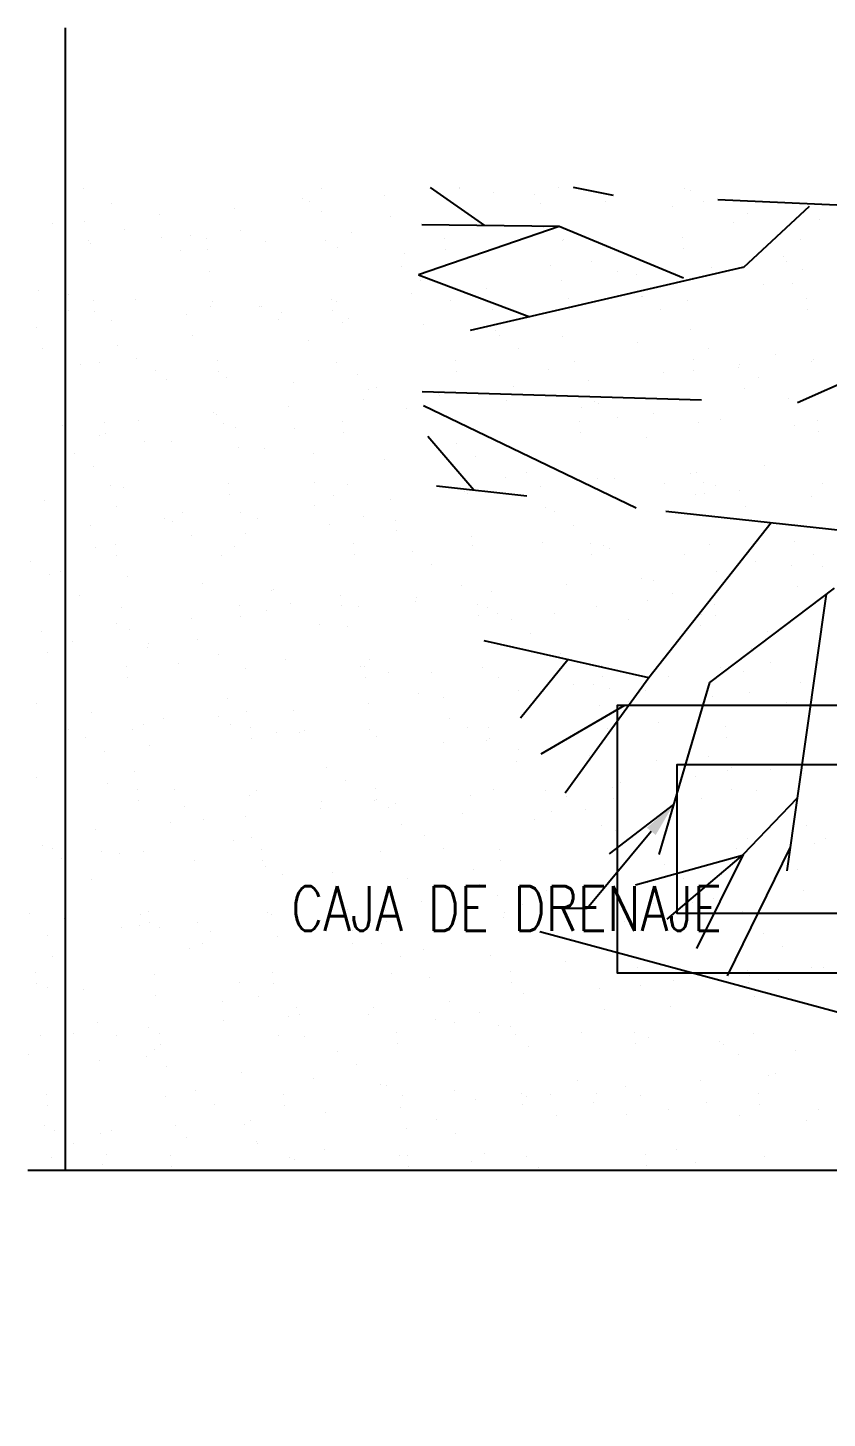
# Model space of a CAD drawing. Header units: millimetres. Extents: x 98 to 155, y -181 to 127.
# Drawn here: x 145.693 to 147.302, y 123.112 to 125.912 of the extents above; entities that cross this region are included whole.
import ezdxf
from ezdxf import colors
from ezdxf.entities.mleader import LeaderData, LeaderLine
from ezdxf.enums import TextEntityAlignment as Align
from ezdxf.math import Vec2, Vec3
from ezdxf.xclip import XClip

# ---------------------------------------------------------------- set-up
doc = ezdxf.new("R2010")
doc.units = ezdxf.units.MM
doc.header["$LTSCALE"] = 15
doc.header["$XCLIPFRAME"] = 2
for name, pattern in [('ACAD_ISO07W100', [3, 0, -3]), ('HIDDEN', [0.375, 0.25, -0.125]), ('HIDDEN2', [0.1875, 0.125, -0.0625]), ('PHANTOM', [63.5, 31.75, -6.35, 6.35, -6.35, 6.35, -6.35]), ('PHANTOM2', [1.25, 0.625, -0.125, 0.125, -0.125, 0.125, -0.125])]:
    doc.linetypes.add(name, pattern=pattern)
doc.layers.get('0').update_dxf_attribs({"color": 250})
for name, color, linetype in [('A-EJES', 250, 'PHANTOM'), ('A-MURO BAJO', 250, 'Continuous'), ('A-PROYECCIONES', 250, 'HIDDEN'), ('A_30_DispositivosSanit', 250, 'Continuous'), ('A_50_TextoIndicaciones', 250, 'Continuous'), ('DLP_VERDE', 250, 'Continuous')]:
    doc.layers.add(name, color=color, linetype=linetype)
doc.layers.add('A-MUROS', color=252, linetype='Continuous', lineweight=30)
doc.styles.add('R80', font='ARIALN.TTF', dxfattribs={"height": 2.03})
doc.styles.add('TXT_COTAS', font='romans.shx', dxfattribs={"width": 0.8})

# ---------------------------------------------------------------- blocks, each defined once
blk = doc.blocks.new('A$C9f73720c')
at = {"layer": 'A-MURO BAJO'}
blk.add_line((29.4557, 91.5353, 0), (28.2545, 86.1679, 0), dxfattribs=at)
at = {"layer": 'A-PROYECCIONES'}
blk.add_line((27.9525, 87.1063, 0), (53.4443, 135.5564, 0), dxfattribs=at)
at = {"layer": 'A-PROYECCIONES', "linetype": 'HIDDEN2', "ltscale": 0.3}
for p, q in [((30.2875, 89.4606, 0), (30.62, 90.4319, 0)), ((30.1499, 90.0992, 0), (30.2948, 90.4065, 0)), ((30.4892, 90.0499, 0), (30.7832, 90.4221, 0)), ((30.5956, 90.3607, 0), (30.7212, 90.4276, 0)), ((30.812, 90.4188, 0), (30.6256, 89.6865, 0)), ((30.9153, 89.735, 0), (30.9103, 90.4038, 0)), ((31.0433, 90.3742, 0), (30.912, 90.1744, 0)), ((31.0766, 90.077, 0), (31.0432, 90.3745, 0)), ((30.2211, 90.2503, 0), (30.1272, 90.3693, 0)), ((31.0766, 90.077, 0), (31.1403, 90.3461, 0)), ((30.1065, 90.1592, 0), (30.0473, 90.3454, 0)), ((31.1111, 90.2227, 0), (31.2169, 90.3194, 0)), ((30.1499, 90.0992, 0), (29.9603, 90.3147, 0)), ((31.1136, 89.9564, 0), (31.2638, 90.301, 0)), ((29.89, 90.1067, 0), (29.8213, 90.2545, 0)), ((29.76, 89.9935, 0), (29.7483, 90.2169, 0)), ((29.7618, 89.9921, 0), (29.6676, 90.1703, 0)), ((30.114, 89.9824, 0), (29.7984, 90.1576, 0)), ((29.7618, 89.9921, 0), (29.597, 90.1246, 0)), ((30.4006, 89.791, 0), (30.1499, 90.0992, 0)), ((29.7552, 89.8966, 0), (29.5298, 90.0765, 0)), ((30.9198, 89.8555, 0), (31.0766, 90.077, 0)), ((30.2363, 89.7144, 0), (29.4494, 90.0124, 0)), ((29.8476, 89.8616, 0), (29.7618, 89.9921, 0)), ((30.2447, 89.6959, 0), (30.114, 89.9824, 0)), ((30.9115, 89.2106, 0), (31.1136, 89.9564, 0)), ((30.915, 89.733, 0), (30.9153, 89.735, 0)), ((31.0059, 89.5771, 0), (30.915, 89.733, 0)), ((30.6256, 89.6865, 0), (30.7141, 89.2519, 0))]:
    blk.add_line(p, q, dxfattribs=at)
at = {"layer": 'DLP_VERDE', "linetype": 'Continuous'}
for p, q in [((29.4693, 91.4829, 0), (29.4693, 91.4829, 0)), ((29.5227, 91.4662, 0), (29.5227, 91.4662, 0)), ((29.5364, 91.4827, 0), (29.5364, 91.4827, 0)), ((29.5733, 91.4692, 0), (29.5733, 91.4692, 0)), ((29.5953, 91.4663, 0), (29.5953, 91.4663, 0)), ((29.6827, 91.4834, 0), (29.6827, 91.4834, 0)), ((29.7143, 91.4507, 0), (29.7143, 91.4507, 0)), ((29.4882, 91.4347, 0), (29.4882, 91.4347, 0)), ((29.8054, 91.4158, 0), (29.8054, 91.4158, 0)), ((29.8183, 91.437, 0), (29.8183, 91.437, 0)), ((29.8403, 91.4341, 0), (29.8403, 91.4341, 0)), ((29.9593, 91.4184, 0), (29.9593, 91.4184, 0)), ((29.4345, 91.3854, 0), (29.4345, 91.3854, 0)), ((29.7039, 91.3852, 0), (29.7039, 91.3852, 0)), ((29.8638, 91.3921, 0), (29.8638, 91.3921, 0)), ((29.9082, 91.3941, 0), (29.9082, 91.3941, 0)), ((29.4508, 91.3741, 0), (29.4508, 91.3741, 0)), ((29.4952, 91.376, 0), (29.4952, 91.376, 0)), ((29.4958, 91.3538, 0), (29.4958, 91.3538, 0)), ((30.0866, 91.3639, 0), (30.0866, 91.3639, 0)), ((29.6393, 91.3456, 0), (29.6393, 91.3456, 0)), ((29.7156, 91.3335, 0), (29.7156, 91.3335, 0)), ((29.7856, 91.3463, 0), (29.7856, 91.3463, 0)), ((29.9338, 91.3533, 0), (29.9338, 91.3533, 0)), ((30.0522, 91.3324, 0), (30.0522, 91.3324, 0)), ((30.0773, 91.3451, 0), (30.0773, 91.3451, 0)), ((30.2236, 91.3457, 0), (30.2236, 91.3457, 0)), ((29.6812, 91.302, 0), (29.6812, 91.302, 0)), ((30.3693, 91.3135, 0), (30.3693, 91.3135, 0)), ((29.9984, 91.2831, 0), (29.9984, 91.2831, 0)), ((30.5077, 91.2709, 0), (30.5077, 91.2709, 0)), ((29.3991, 91.252, 0), (29.3991, 91.252, 0)), ((29.4211, 91.2491, 0), (29.4211, 91.2491, 0)), ((29.6275, 91.2527, 0), (29.6275, 91.2527, 0)), ((29.8904, 91.244, 0), (29.8904, 91.244, 0)), ((30.0503, 91.251, 0), (30.0503, 91.251, 0)), ((30.0947, 91.2529, 0), (30.0947, 91.2529, 0)), ((30.3034, 91.262, 0), (30.3034, 91.262, 0)), ((30.4633, 91.269, 0), (30.4633, 91.269, 0)), ((30.6505, 91.2616, 0), (30.6505, 91.2616, 0)), ((29.4774, 91.2259, 0), (29.4774, 91.2259, 0)), ((29.5401, 91.2335, 0), (29.5401, 91.2335, 0)), ((29.5986, 91.2167, 0), (29.5986, 91.2167, 0)), ((29.6373, 91.2329, 0), (29.6373, 91.2329, 0)), ((29.6441, 91.2198, 0), (29.6441, 91.2198, 0)), ((29.6662, 91.2169, 0), (29.6662, 91.2169, 0)), ((29.6817, 91.2349, 0), (29.6817, 91.2349, 0)), ((30.0367, 91.2162, 0), (30.0367, 91.2162, 0)), ((30.2795, 91.2312, 0), (30.2795, 91.2312, 0)), ((30.4747, 91.2157, 0), (30.4747, 91.2157, 0)), ((30.6161, 91.23, 0), (30.6161, 91.23, 0)), ((29.4504, 91.2097, 0), (29.4504, 91.2097, 0)), ((29.7421, 91.2085, 0), (29.7421, 91.2085, 0)), ((29.7852, 91.2012, 0), (29.7852, 91.2012, 0)), ((29.8884, 91.2092, 0), (29.8884, 91.2092, 0)), ((29.8892, 91.1875, 0), (29.8892, 91.1875, 0)), ((29.9086, 91.2008, 0), (29.9086, 91.2008, 0)), ((30.1801, 91.208, 0), (30.1801, 91.208, 0)), ((30.2451, 91.1997, 0), (30.2451, 91.1997, 0)), ((30.3264, 91.2086, 0), (30.3264, 91.2086, 0)), ((30.6182, 91.2074, 0), (30.6182, 91.2074, 0)), ((30.7645, 91.2081, 0), (30.7645, 91.2081, 0)), ((29.5377, 91.1705, 0), (29.5377, 91.1705, 0)), ((29.8742, 91.1693, 0), (29.8742, 91.1693, 0)), ((29.9112, 91.1846, 0), (29.9112, 91.1846, 0)), ((30.0302, 91.1689, 0), (30.0302, 91.1689, 0)), ((30.5623, 91.1808, 0), (30.5623, 91.1808, 0)), ((29.5033, 91.1389, 0), (29.5033, 91.1389, 0)), ((30.1342, 91.1553, 0), (30.1342, 91.1553, 0)), ((30.1562, 91.1524, 0), (30.1562, 91.1524, 0)), ((30.1914, 91.1504, 0), (30.1914, 91.1504, 0)), ((30.2752, 91.1367, 0), (30.2752, 91.1367, 0)), ((30.6942, 91.1298, 0), (30.6942, 91.1298, 0)), ((30.9029, 91.1389, 0), (30.9029, 91.1389, 0)), ((31.0628, 91.1459, 0), (31.0628, 91.1459, 0)), ((31.1072, 91.1478, 0), (31.1072, 91.1478, 0)), ((29.8205, 91.1201, 0), (29.8205, 91.1201, 0)), ((30.0769, 91.1028, 0), (30.0769, 91.1028, 0)), ((30.2368, 91.1098, 0), (30.2368, 91.1098, 0)), ((30.2812, 91.1117, 0), (30.2812, 91.1117, 0)), ((30.3792, 91.123, 0), (30.3792, 91.123, 0)), ((30.4013, 91.1201, 0), (30.4013, 91.1201, 0)), ((30.4899, 91.1208, 0), (30.4899, 91.1208, 0)), ((30.5202, 91.1044, 0), (30.5202, 91.1044, 0)), ((30.6498, 91.1278, 0), (30.6498, 91.1278, 0)), ((30.8434, 91.1289, 0), (30.8434, 91.1289, 0)), ((31.18, 91.1277, 0), (31.18, 91.1277, 0)), ((29.4108, 91.0737, 0), (29.4108, 91.0737, 0)), ((29.4495, 91.0897, 0), (29.4495, 91.0897, 0)), ((29.4552, 91.0757, 0), (29.4552, 91.0757, 0)), ((29.6639, 91.0848, 0), (29.6639, 91.0848, 0)), ((29.7015, 91.0796, 0), (29.7015, 91.0796, 0)), ((29.8238, 91.0918, 0), (29.8238, 91.0918, 0)), ((29.8682, 91.0937, 0), (29.8682, 91.0937, 0)), ((30.1395, 91.0791, 0), (30.1395, 91.0791, 0)), ((30.4725, 91.0985, 0), (30.4725, 91.0985, 0)), ((30.5775, 91.0786, 0), (30.5775, 91.0786, 0)), ((30.6242, 91.0907, 0), (30.6242, 91.0907, 0)), ((30.6463, 91.0878, 0), (30.6463, 91.0878, 0)), ((30.809, 91.0973, 0), (30.809, 91.0973, 0)), ((31.0156, 91.078, 0), (31.0156, 91.078, 0)), ((31.1262, 91.0785, 0), (31.1262, 91.0785, 0)), ((29.4069, 91.0719, 0), (29.4069, 91.0719, 0)), ((29.5532, 91.0726, 0), (29.5532, 91.0726, 0)), ((29.845, 91.0714, 0), (29.845, 91.0714, 0)), ((29.9912, 91.0721, 0), (29.9912, 91.0721, 0)), ((30.1016, 91.0681, 0), (30.1016, 91.0681, 0)), ((30.283, 91.0709, 0), (30.283, 91.0709, 0)), ((30.4293, 91.0715, 0), (30.4293, 91.0715, 0)), ((30.4381, 91.067, 0), (30.4381, 91.067, 0)), ((30.721, 91.0703, 0), (30.721, 91.0703, 0)), ((30.7553, 91.0481, 0), (30.7553, 91.0481, 0)), ((30.7653, 91.0722, 0), (30.7653, 91.0722, 0)), ((30.8673, 91.071, 0), (30.8673, 91.071, 0)), ((30.8693, 91.0585, 0), (30.8693, 91.0585, 0)), ((30.8913, 91.0556, 0), (30.8913, 91.0556, 0)), ((31.1591, 91.0698, 0), (31.1591, 91.0698, 0)), ((31.3053, 91.0705, 0), (31.3053, 91.0705, 0)), ((29.7307, 91.0378, 0), (29.7307, 91.0378, 0)), ((30.0672, 91.0366, 0), (30.0672, 91.0366, 0)), ((30.3844, 91.0177, 0), (30.3844, 91.0177, 0)), ((31.0103, 91.0399, 0), (31.0103, 91.0399, 0)), ((31.1143, 91.0262, 0), (31.1143, 91.0262, 0)), ((31.1363, 91.0233, 0), (31.1363, 91.0233, 0)), ((29.3597, 91.0074, 0), (29.3597, 91.0074, 0)), ((29.366, 91.0163, 0), (29.366, 91.0163, 0)), ((29.47, 91.0026, 0), (29.47, 91.0026, 0)), ((29.492, 90.9997, 0), (29.492, 90.9997, 0)), ((29.6962, 91.0062, 0), (29.6962, 91.0062, 0)), ((31.0364, 90.9962, 0), (31.0364, 90.9962, 0)), ((31.0894, 90.9977, 0), (31.0894, 90.9977, 0)), ((31.2493, 91.0047, 0), (31.2493, 91.0047, 0)), ((31.2553, 91.0077, 0), (31.2553, 91.0077, 0)), ((31.2937, 91.0066, 0), (31.2937, 91.0066, 0)), ((31.3593, 90.994, 0), (31.3593, 90.994, 0)), ((29.611, 90.984, 0), (29.611, 90.984, 0)), ((29.715, 90.9703, 0), (29.715, 90.9703, 0)), ((29.737, 90.9674, 0), (29.737, 90.9674, 0)), ((30.0134, 90.9874, 0), (30.0134, 90.9874, 0)), ((30.2634, 90.9616, 0), (30.2634, 90.9616, 0)), ((30.4233, 90.9686, 0), (30.4233, 90.9686, 0)), ((30.4677, 90.9706, 0), (30.4677, 90.9706, 0)), ((30.6655, 90.9658, 0), (30.6655, 90.9658, 0)), ((30.6764, 90.9797, 0), (30.6764, 90.9797, 0)), ((30.8363, 90.9866, 0), (30.8363, 90.9866, 0)), ((30.8807, 90.9886, 0), (30.8807, 90.9886, 0)), ((31.002, 90.9646, 0), (31.002, 90.9646, 0)), ((29.3663, 90.943, 0), (29.3663, 90.943, 0)), ((29.5098, 90.9348, 0), (29.5098, 90.9348, 0)), ((29.6417, 90.9345, 0), (29.6417, 90.9345, 0)), ((29.6425, 90.957, 0), (29.6425, 90.957, 0)), ((29.656, 90.9355, 0), (29.656, 90.9355, 0)), ((29.8043, 90.9425, 0), (29.8043, 90.9425, 0)), ((29.8504, 90.9436, 0), (29.8504, 90.9436, 0)), ((29.856, 90.9517, 0), (29.856, 90.9517, 0)), ((29.9478, 90.9343, 0), (29.9478, 90.9343, 0)), ((29.96, 90.9381, 0), (29.96, 90.9381, 0)), ((29.9821, 90.9352, 0), (29.9821, 90.9352, 0)), ((30.0103, 90.9506, 0), (30.0103, 90.9506, 0)), ((30.0547, 90.9525, 0), (30.0547, 90.9525, 0)), ((30.0941, 90.935, 0), (30.0941, 90.935, 0)), ((30.2424, 90.942, 0), (30.2424, 90.942, 0)), ((30.2946, 90.9354, 0), (30.2946, 90.9354, 0)), ((30.3858, 90.9338, 0), (30.3858, 90.9338, 0)), ((30.5321, 90.9344, 0), (30.5321, 90.9344, 0)), ((30.6311, 90.9343, 0), (30.6311, 90.9343, 0)), ((30.6804, 90.9415, 0), (30.6804, 90.9415, 0)), ((30.9701, 90.9339, 0), (30.9701, 90.9339, 0)), ((31.1184, 90.9409, 0), (31.1184, 90.9409, 0)), ((31.3192, 90.9458, 0), (31.3192, 90.9458, 0)), ((29.4374, 90.9256, 0), (29.4374, 90.9256, 0)), ((29.5973, 90.9326, 0), (29.5973, 90.9326, 0)), ((30.1011, 90.9195, 0), (30.1011, 90.9195, 0)), ((30.2051, 90.9058, 0), (30.2051, 90.9058, 0)), ((30.8239, 90.9332, 0), (30.8239, 90.9332, 0)), ((30.9483, 90.9154, 0), (30.9483, 90.9154, 0)), ((31.2619, 90.9327, 0), (31.2619, 90.9327, 0)), ((29.9236, 90.9051, 0), (29.9236, 90.9051, 0)), ((30.2271, 90.9029, 0), (30.2271, 90.9029, 0)), ((30.2602, 90.9039, 0), (30.2602, 90.9039, 0)), ((30.3461, 90.8872, 0), (30.3461, 90.8872, 0)), ((30.5773, 90.885, 0), (30.5773, 90.885, 0)), ((29.5527, 90.8747, 0), (29.5527, 90.8747, 0)), ((29.8892, 90.8735, 0), (29.8892, 90.8735, 0)), ((30.2064, 90.8547, 0), (30.2064, 90.8547, 0)), ((30.4501, 90.8735, 0), (30.4501, 90.8735, 0)), ((30.4721, 90.8706, 0), (30.4721, 90.8706, 0)), ((30.5911, 90.855, 0), (30.5911, 90.855, 0)), ((31.2294, 90.8635, 0), (31.2294, 90.8635, 0)), ((31.2759, 90.8565, 0), (31.2759, 90.8565, 0)), ((29.5183, 90.8432, 0), (29.5183, 90.8432, 0)), ((29.8355, 90.8243, 0), (29.8355, 90.8243, 0)), ((30.6098, 90.8274, 0), (30.6098, 90.8274, 0)), ((30.6542, 90.8294, 0), (30.6542, 90.8294, 0)), ((30.6951, 90.8413, 0), (30.6951, 90.8413, 0)), ((30.7172, 90.8384, 0), (30.7172, 90.8384, 0)), ((30.8361, 90.8227, 0), (30.8361, 90.8227, 0)), ((30.8585, 90.8331, 0), (30.8585, 90.8331, 0)), ((30.8629, 90.8385, 0), (30.8629, 90.8385, 0)), ((31.0228, 90.8455, 0), (31.0228, 90.8455, 0)), ((31.0672, 90.8474, 0), (31.0672, 90.8474, 0)), ((31.195, 90.8319, 0), (31.195, 90.8319, 0)), ((29.3208, 90.7989, 0), (29.3208, 90.7989, 0)), ((29.4646, 90.7939, 0), (29.4646, 90.7939, 0)), ((29.4691, 90.8059, 0), (29.4691, 90.8059, 0)), ((29.6126, 90.7977, 0), (29.6126, 90.7977, 0)), ((29.7589, 90.7984, 0), (29.7589, 90.7984, 0)), ((29.9072, 90.8054, 0), (29.9072, 90.8054, 0)), ((30.0369, 90.8024, 0), (30.0369, 90.8024, 0)), ((30.0506, 90.7972, 0), (30.0506, 90.7972, 0)), ((30.1968, 90.8094, 0), (30.1968, 90.8094, 0)), ((30.1969, 90.7979, 0), (30.1969, 90.7979, 0)), ((30.2412, 90.8113, 0), (30.2412, 90.8113, 0)), ((30.3452, 90.8049, 0), (30.3452, 90.8049, 0)), ((30.4499, 90.8205, 0), (30.4499, 90.8205, 0)), ((30.4875, 90.8027, 0), (30.4875, 90.8027, 0)), ((30.4887, 90.7967, 0), (30.4887, 90.7967, 0)), ((30.6349, 90.7973, 0), (30.6349, 90.7973, 0)), ((30.7832, 90.8044, 0), (30.7832, 90.8044, 0)), ((30.8241, 90.8016, 0), (30.8241, 90.8016, 0)), ((30.9267, 90.7961, 0), (30.9267, 90.7961, 0)), ((30.9401, 90.809, 0), (30.9401, 90.809, 0)), ((30.9622, 90.8061, 0), (30.9622, 90.8061, 0)), ((31.073, 90.7968, 0), (31.073, 90.7968, 0)), ((31.2213, 90.8038, 0), (31.2213, 90.8038, 0)), ((29.2958, 90.7854, 0), (29.2958, 90.7854, 0)), ((29.3179, 90.7825, 0), (29.3179, 90.7825, 0)), ((29.3708, 90.7733, 0), (29.3708, 90.7733, 0)), ((29.4152, 90.7753, 0), (29.4152, 90.7753, 0)), ((29.4368, 90.7668, 0), (29.4368, 90.7668, 0)), ((29.6239, 90.7844, 0), (29.6239, 90.7844, 0)), ((29.7838, 90.7914, 0), (29.7838, 90.7914, 0)), ((29.8282, 90.7933, 0), (29.8282, 90.7933, 0)), ((30.1166, 90.7724, 0), (30.1166, 90.7724, 0)), ((30.4531, 90.7712, 0), (30.4531, 90.7712, 0)), ((31.0812, 90.7905, 0), (31.0812, 90.7905, 0)), ((31.1412, 90.7827, 0), (31.1412, 90.7827, 0)), ((31.1852, 90.7768, 0), (31.1852, 90.7768, 0)), ((31.2072, 90.7739, 0), (31.2072, 90.7739, 0)), ((29.5408, 90.7531, 0), (29.5408, 90.7531, 0)), ((29.5629, 90.7502, 0), (29.5629, 90.7502, 0)), ((29.7457, 90.742, 0), (29.7457, 90.742, 0)), ((30.0822, 90.7408, 0), (30.0822, 90.7408, 0)), ((30.7703, 90.7523, 0), (30.7703, 90.7523, 0)), ((29.3748, 90.7116, 0), (29.3748, 90.7116, 0)), ((29.6819, 90.7345, 0), (29.6819, 90.7345, 0)), ((29.7113, 90.7105, 0), (29.7113, 90.7105, 0)), ((29.7859, 90.7209, 0), (29.7859, 90.7209, 0)), ((29.8079, 90.718, 0), (29.8079, 90.718, 0)), ((30.3994, 90.722, 0), (30.3994, 90.722, 0)), ((29.9269, 90.7023, 0), (29.9269, 90.7023, 0)), ((30.0285, 90.6916, 0), (30.0285, 90.6916, 0)), ((30.0309, 90.6886, 0), (30.0309, 90.6886, 0)), ((30.0529, 90.6857, 0), (30.0529, 90.6857, 0)), ((30.7963, 90.6863, 0), (30.7963, 90.6863, 0)), ((30.8407, 90.6882, 0), (30.8407, 90.6882, 0)), ((31.0494, 90.6973, 0), (31.0494, 90.6973, 0)), ((31.0514, 90.7004, 0), (31.0514, 90.7004, 0)), ((31.2093, 90.7043, 0), (31.2093, 90.7043, 0)), ((31.2537, 90.7062, 0), (31.2537, 90.7062, 0)), ((29.2774, 90.6611, 0), (29.2774, 90.6611, 0)), ((29.3403, 90.6801, 0), (29.3403, 90.6801, 0)), ((29.4237, 90.6618, 0), (29.4237, 90.6618, 0)), ((29.572, 90.6688, 0), (29.572, 90.6688, 0)), ((29.6575, 90.6612, 0), (29.6575, 90.6612, 0)), ((29.7154, 90.6606, 0), (29.7154, 90.6606, 0)), ((29.8617, 90.6613, 0), (29.8617, 90.6613, 0)), ((30.01, 90.6683, 0), (30.01, 90.6683, 0)), ((30.1535, 90.6601, 0), (30.1535, 90.6601, 0)), ((30.1719, 90.67, 0), (30.1719, 90.67, 0)), ((30.2234, 90.6613, 0), (30.2234, 90.6613, 0)), ((30.2759, 90.6563, 0), (30.2759, 90.6563, 0)), ((30.2997, 90.6607, 0), (30.2997, 90.6607, 0)), ((30.3833, 90.6682, 0), (30.3833, 90.6682, 0)), ((30.4277, 90.6702, 0), (30.4277, 90.6702, 0)), ((30.448, 90.6678, 0), (30.448, 90.6678, 0)), ((30.5915, 90.6596, 0), (30.5915, 90.6596, 0)), ((30.6364, 90.6793, 0), (30.6364, 90.6793, 0)), ((30.6805, 90.67, 0), (30.6805, 90.67, 0)), ((30.7378, 90.6602, 0), (30.7378, 90.6602, 0)), ((30.8861, 90.6673, 0), (30.8861, 90.6673, 0)), ((31.017, 90.6689, 0), (31.017, 90.6689, 0)), ((31.0295, 90.659, 0), (31.0295, 90.659, 0)), ((31.1758, 90.6597, 0), (31.1758, 90.6597, 0)), ((29.2866, 90.6309, 0), (29.2866, 90.6309, 0)), ((29.5573, 90.6322, 0), (29.5573, 90.6322, 0)), ((29.6017, 90.6341, 0), (29.6017, 90.6341, 0)), ((29.8104, 90.6432, 0), (29.8104, 90.6432, 0)), ((29.9703, 90.6502, 0), (29.9703, 90.6502, 0)), ((30.0147, 90.6521, 0), (30.0147, 90.6521, 0)), ((30.298, 90.6534, 0), (30.298, 90.6534, 0)), ((30.3096, 90.6397, 0), (30.3096, 90.6397, 0)), ((30.417, 90.6378, 0), (30.417, 90.6378, 0)), ((30.6461, 90.6385, 0), (30.6461, 90.6385, 0)), ((29.3974, 90.6252, 0), (29.3974, 90.6252, 0)), ((29.9387, 90.6093, 0), (29.9387, 90.6093, 0)), ((30.2752, 90.6082, 0), (30.2752, 90.6082, 0)), ((30.521, 90.6241, 0), (30.521, 90.6241, 0)), ((30.543, 90.6212, 0), (30.543, 90.6212, 0)), ((30.662, 90.6055, 0), (30.662, 90.6055, 0)), ((30.9633, 90.6196, 0), (30.9633, 90.6196, 0)), ((29.5677, 90.5789, 0), (29.5677, 90.5789, 0)), ((29.9042, 90.5778, 0), (29.9042, 90.5778, 0)), ((30.5924, 90.5893, 0), (30.5924, 90.5893, 0)), ((30.766, 90.5918, 0), (30.766, 90.5918, 0)), ((30.788, 90.5889, 0), (30.788, 90.5889, 0)), ((30.907, 90.5733, 0), (30.907, 90.5733, 0)), ((29.2627, 90.5496, 0), (29.2627, 90.5496, 0)), ((29.5333, 90.5474, 0), (29.5333, 90.5474, 0)), ((30.2214, 90.5589, 0), (30.2214, 90.5589, 0)), ((30.9828, 90.5451, 0), (30.9828, 90.5451, 0)), ((31.011, 90.5596, 0), (31.011, 90.5596, 0)), ((31.0272, 90.547, 0), (31.0272, 90.547, 0)), ((31.033, 90.5567, 0), (31.033, 90.5567, 0)), ((31.2359, 90.5561, 0), (31.2359, 90.5561, 0)), ((31.2444, 90.5677, 0), (31.2444, 90.5677, 0)), ((29.2368, 90.5323, 0), (29.2368, 90.5323, 0)), ((29.3667, 90.5359, 0), (29.3667, 90.5359, 0)), ((29.3802, 90.524, 0), (29.3802, 90.524, 0)), ((29.3887, 90.533, 0), (29.3887, 90.533, 0)), ((29.5077, 90.5173, 0), (29.5077, 90.5173, 0)), ((29.5265, 90.5247, 0), (29.5265, 90.5247, 0)), ((29.6748, 90.5317, 0), (29.6748, 90.5317, 0)), ((29.8183, 90.5235, 0), (29.8183, 90.5235, 0)), ((29.8505, 90.5285, 0), (29.8505, 90.5285, 0)), ((29.9645, 90.5242, 0), (29.9645, 90.5242, 0)), ((30.1128, 90.5312, 0), (30.1128, 90.5312, 0)), ((30.2563, 90.523, 0), (30.2563, 90.523, 0)), ((30.4026, 90.5236, 0), (30.4026, 90.5236, 0)), ((30.4099, 90.5201, 0), (30.4099, 90.5201, 0)), ((30.5509, 90.5307, 0), (30.5509, 90.5307, 0)), ((30.5698, 90.5271, 0), (30.5698, 90.5271, 0)), ((30.6142, 90.529, 0), (30.6142, 90.529, 0)), ((30.6943, 90.5224, 0), (30.6943, 90.5224, 0)), ((30.8229, 90.5381, 0), (30.8229, 90.5381, 0)), ((30.8406, 90.5231, 0), (30.8406, 90.5231, 0)), ((30.8735, 90.5374, 0), (30.8735, 90.5374, 0)), ((30.9889, 90.5301, 0), (30.9889, 90.5301, 0)), ((31.1324, 90.5219, 0), (31.1324, 90.5219, 0)), ((31.152, 90.541, 0), (31.152, 90.541, 0)), ((31.21, 90.5362, 0), (31.21, 90.5362, 0)), ((31.256, 90.5273, 0), (31.256, 90.5273, 0)), ((29.4796, 90.4982, 0), (29.4796, 90.4982, 0)), ((29.6117, 90.5037, 0), (29.6117, 90.5037, 0)), ((29.6337, 90.5008, 0), (29.6337, 90.5008, 0)), ((29.7438, 90.491, 0), (29.7438, 90.491, 0)), ((29.7882, 90.4929, 0), (29.7882, 90.4929, 0)), ((29.9969, 90.502, 0), (29.9969, 90.502, 0)), ((30.1568, 90.509, 0), (30.1568, 90.509, 0)), ((30.2012, 90.511, 0), (30.2012, 90.511, 0)), ((30.5026, 90.507, 0), (30.5026, 90.507, 0)), ((30.8391, 90.5058, 0), (30.8391, 90.5058, 0)), ((31.1563, 90.4869, 0), (31.1563, 90.4869, 0)), ((29.3308, 90.473, 0), (29.3308, 90.473, 0)), ((29.3752, 90.4749, 0), (29.3752, 90.4749, 0)), ((29.5839, 90.484, 0), (29.5839, 90.484, 0)), ((29.7527, 90.4851, 0), (29.7527, 90.4851, 0)), ((29.8567, 90.4714, 0), (29.8567, 90.4714, 0)), ((29.8788, 90.4685, 0), (29.8788, 90.4685, 0)), ((30.1316, 90.4766, 0), (30.1316, 90.4766, 0)), ((30.4682, 90.4755, 0), (30.4682, 90.4755, 0)), ((29.7607, 90.4463, 0), (29.7607, 90.4463, 0)), ((29.9978, 90.4528, 0), (29.9978, 90.4528, 0)), ((30.0972, 90.4451, 0), (30.0972, 90.4451, 0)), ((30.1018, 90.4391, 0), (30.1018, 90.4391, 0)), ((30.1238, 90.4362, 0), (30.1238, 90.4362, 0)), ((30.7853, 90.4566, 0), (30.7853, 90.4566, 0)), ((29.3898, 90.4159, 0), (29.3898, 90.4159, 0)), ((29.7263, 90.4147, 0), (29.7263, 90.4147, 0)), ((30.2428, 90.4206, 0), (30.2428, 90.4206, 0)), ((30.3468, 90.4069, 0), (30.3468, 90.4069, 0)), ((30.3688, 90.404, 0), (30.3688, 90.404, 0)), ((30.4144, 90.4262, 0), (30.4144, 90.4262, 0)), ((31.0665, 90.4047, 0), (31.0665, 90.4047, 0)), ((31.1693, 90.4039, 0), (31.1693, 90.4039, 0)), ((31.2137, 90.4059, 0), (31.2137, 90.4059, 0)), ((29.3396, 90.3952, 0), (29.3396, 90.3952, 0)), ((29.3554, 90.3844, 0), (29.3554, 90.3844, 0)), ((29.4831, 90.3869, 0), (29.4831, 90.3869, 0)), ((29.6294, 90.3876, 0), (29.6294, 90.3876, 0)), ((29.7776, 90.3946, 0), (29.7776, 90.3946, 0)), ((29.9211, 90.3864, 0), (29.9211, 90.3864, 0)), ((30.0435, 90.3958, 0), (30.0435, 90.3958, 0)), ((30.0674, 90.3871, 0), (30.0674, 90.3871, 0)), ((30.2157, 90.3941, 0), (30.2157, 90.3941, 0)), ((30.3591, 90.3859, 0), (30.3591, 90.3859, 0)), ((30.4878, 90.3883, 0), (30.4878, 90.3883, 0)), ((30.5054, 90.3865, 0), (30.5054, 90.3865, 0)), ((30.5918, 90.3746, 0), (30.5918, 90.3746, 0)), ((30.5964, 90.3789, 0), (30.5964, 90.3789, 0)), ((30.6537, 90.3936, 0), (30.6537, 90.3936, 0)), ((30.6955, 90.3743, 0), (30.6955, 90.3743, 0)), ((30.7563, 90.3859, 0), (30.7563, 90.3859, 0)), ((30.7972, 90.3853, 0), (30.7972, 90.3853, 0)), ((30.8007, 90.3878, 0), (30.8007, 90.3878, 0)), ((30.9435, 90.386, 0), (30.9435, 90.386, 0)), ((31.0094, 90.3969, 0), (31.0094, 90.3969, 0)), ((31.0917, 90.393, 0), (31.0917, 90.393, 0)), ((29.6726, 90.3655, 0), (29.6726, 90.3655, 0)), ((29.9303, 90.3498, 0), (29.9303, 90.3498, 0)), ((29.9747, 90.3518, 0), (29.9747, 90.3518, 0)), ((30.1834, 90.3609, 0), (30.1834, 90.3609, 0)), ((30.3433, 90.3679, 0), (30.3433, 90.3679, 0)), ((30.3877, 90.3698, 0), (30.3877, 90.3698, 0)), ((30.6139, 90.3717, 0), (30.6139, 90.3717, 0)), ((30.7328, 90.3561, 0), (30.7328, 90.3561, 0)), ((31.0321, 90.3731, 0), (31.0321, 90.3731, 0)), ((29.1925, 90.3187, 0), (29.1925, 90.3187, 0)), ((29.3016, 90.3351, 0), (29.3016, 90.3351, 0)), ((29.3575, 90.3248, 0), (29.3575, 90.3248, 0)), ((29.5173, 90.3318, 0), (29.5173, 90.3318, 0)), ((29.5617, 90.3337, 0), (29.5617, 90.3337, 0)), ((29.7704, 90.3428, 0), (29.7704, 90.3428, 0)), ((30.3246, 90.3439, 0), (30.3246, 90.3439, 0)), ((30.6611, 90.3428, 0), (30.6611, 90.3428, 0)), ((30.8369, 90.3424, 0), (30.8369, 90.3424, 0)), ((30.8589, 90.3395, 0), (30.8589, 90.3395, 0)), ((30.9779, 90.3238, 0), (30.9779, 90.3238, 0)), ((30.9783, 90.3239, 0), (30.9783, 90.3239, 0)), ((29.2146, 90.3158, 0), (29.2146, 90.3158, 0)), ((29.3335, 90.3001, 0), (29.3335, 90.3001, 0)), ((29.9537, 90.3136, 0), (29.9537, 90.3136, 0)), ((30.2902, 90.3124, 0), (30.2902, 90.3124, 0)), ((30.6074, 90.2935, 0), (30.6074, 90.2935, 0)), ((31.0819, 90.3101, 0), (31.0819, 90.3101, 0)), ((31.1039, 90.3072, 0), (31.1039, 90.3072, 0)), ((29.4376, 90.2865, 0), (29.4376, 90.2865, 0)), ((29.4596, 90.2836, 0), (29.4596, 90.2836, 0)), ((29.5786, 90.2679, 0), (29.5786, 90.2679, 0)), ((29.5828, 90.2832, 0), (29.5828, 90.2832, 0)), ((29.9193, 90.282, 0), (29.9193, 90.282, 0)), ((30.2365, 90.2631, 0), (30.2365, 90.2631, 0)), ((29.2118, 90.2528, 0), (29.2118, 90.2528, 0)), ((29.2942, 90.251, 0), (29.2942, 90.251, 0)), ((29.4424, 90.258, 0), (29.4424, 90.258, 0)), ((29.5483, 90.2517, 0), (29.5483, 90.2517, 0)), ((29.5859, 90.2498, 0), (29.5859, 90.2498, 0)), ((29.6826, 90.2542, 0), (29.6826, 90.2542, 0)), ((29.7046, 90.2513, 0), (29.7046, 90.2513, 0)), ((29.7322, 90.2505, 0), (29.7322, 90.2505, 0)), ((29.8236, 90.2356, 0), (29.8236, 90.2356, 0)), ((29.8805, 90.2575, 0), (29.8805, 90.2575, 0)), ((30.0239, 90.2493, 0), (30.0239, 90.2493, 0)), ((30.1702, 90.25, 0), (30.1702, 90.25, 0)), ((30.3185, 90.257, 0), (30.3185, 90.257, 0)), ((30.462, 90.2488, 0), (30.462, 90.2488, 0)), ((30.6083, 90.2494, 0), (30.6083, 90.2494, 0)), ((30.7565, 90.2565, 0), (30.7565, 90.2565, 0)), ((30.7829, 90.2377, 0), (30.7829, 90.2377, 0)), ((30.8885, 90.2416, 0), (30.8885, 90.2416, 0)), ((30.9, 90.2482, 0), (30.9, 90.2482, 0)), ((30.9428, 90.2447, 0), (30.9428, 90.2447, 0)), ((30.9872, 90.2467, 0), (30.9872, 90.2467, 0)), ((31.0463, 90.2489, 0), (31.0463, 90.2489, 0)), ((31.1946, 90.2559, 0), (31.1946, 90.2559, 0)), ((31.1959, 90.2558, 0), (31.1959, 90.2558, 0)), ((29.1774, 90.2213, 0), (29.1774, 90.2213, 0)), ((29.8655, 90.2328, 0), (29.8655, 90.2328, 0)), ((29.9276, 90.2219, 0), (29.9276, 90.2219, 0)), ((29.9496, 90.219, 0), (29.9496, 90.219, 0)), ((30.1168, 90.2087, 0), (30.1168, 90.2087, 0)), ((30.1612, 90.2106, 0), (30.1612, 90.2106, 0)), ((30.3699, 90.2197, 0), (30.3699, 90.2197, 0)), ((30.5176, 90.2112, 0), (30.5176, 90.2112, 0)), ((30.5298, 90.2267, 0), (30.5298, 90.2267, 0)), ((30.5742, 90.2286, 0), (30.5742, 90.2286, 0)), ((30.8541, 90.2101, 0), (30.8541, 90.2101, 0)), ((29.4946, 90.2024, 0), (29.4946, 90.2024, 0)), ((29.544, 90.1836, 0), (29.544, 90.1836, 0)), ((29.7038, 90.1906, 0), (29.7038, 90.1906, 0)), ((29.7482, 90.1926, 0), (29.7482, 90.1926, 0)), ((29.9569, 90.2017, 0), (29.9569, 90.2017, 0)), ((30.0686, 90.2034, 0), (30.0686, 90.2034, 0)), ((30.1467, 90.1809, 0), (30.1467, 90.1809, 0)), ((30.1726, 90.1897, 0), (30.1726, 90.1897, 0)), ((30.1947, 90.1868, 0), (30.1947, 90.1868, 0)), ((30.4832, 90.1797, 0), (30.4832, 90.1797, 0)), ((31.1713, 90.1912, 0), (31.1713, 90.1912, 0)), ((29.2908, 90.1726, 0), (29.2908, 90.1726, 0)), ((29.3352, 90.1745, 0), (29.3352, 90.1745, 0)), ((29.7757, 90.1505, 0), (29.7757, 90.1505, 0)), ((30.3137, 90.1711, 0), (30.3137, 90.1711, 0)), ((30.4177, 90.1574, 0), (30.4177, 90.1574, 0)), ((30.4397, 90.1545, 0), (30.4397, 90.1545, 0)), ((30.8004, 90.1608, 0), (30.8004, 90.1608, 0)), ((30.1122, 90.1493, 0), (30.1122, 90.1493, 0)), ((30.4294, 90.1304, 0), (30.4294, 90.1304, 0)), ((30.5587, 90.1389, 0), (30.5587, 90.1389, 0)), ((30.6627, 90.1252, 0), (30.6627, 90.1252, 0)), ((30.6847, 90.1223, 0), (30.6847, 90.1223, 0)), ((29.2507, 90.1132, 0), (29.2507, 90.1132, 0)), ((29.397, 90.1139, 0), (29.397, 90.1139, 0)), ((29.4048, 90.1201, 0), (29.4048, 90.1201, 0)), ((29.5453, 90.1209, 0), (29.5453, 90.1209, 0)), ((29.6887, 90.1127, 0), (29.6887, 90.1127, 0)), ((29.7413, 90.119, 0), (29.7413, 90.119, 0)), ((29.835, 90.1134, 0), (29.835, 90.1134, 0)), ((29.9833, 90.1204, 0), (29.9833, 90.1204, 0)), ((30.0585, 90.1001, 0), (30.0585, 90.1001, 0)), ((30.1268, 90.1122, 0), (30.1268, 90.1122, 0)), ((30.2731, 90.1129, 0), (30.2731, 90.1129, 0)), ((30.4213, 90.1199, 0), (30.4213, 90.1199, 0)), ((30.5648, 90.1117, 0), (30.5648, 90.1117, 0)), ((30.7111, 90.1123, 0), (30.7111, 90.1123, 0)), ((30.8037, 90.1066, 0), (30.8037, 90.1066, 0)), ((30.8594, 90.1194, 0), (30.8594, 90.1194, 0)), ((30.9694, 90.0966, 0), (30.9694, 90.0966, 0)), ((31.0029, 90.1111, 0), (31.0029, 90.1111, 0)), ((31.0815, 90.1089, 0), (31.0815, 90.1089, 0)), ((31.1293, 90.1035, 0), (31.1293, 90.1035, 0)), ((31.1491, 90.1118, 0), (31.1491, 90.1118, 0)), ((29.1594, 90.0829, 0), (29.1594, 90.0829, 0)), ((29.2634, 90.0693, 0), (29.2634, 90.0693, 0)), ((29.2854, 90.0664, 0), (29.2854, 90.0664, 0)), ((29.3704, 90.0886, 0), (29.3704, 90.0886, 0)), ((29.6876, 90.0697, 0), (29.6876, 90.0697, 0)), ((30.3033, 90.0675, 0), (30.3033, 90.0675, 0)), ((30.3477, 90.0694, 0), (30.3477, 90.0694, 0)), ((30.5564, 90.0785, 0), (30.5564, 90.0785, 0)), ((30.7106, 90.0785, 0), (30.7106, 90.0785, 0)), ((30.7163, 90.0855, 0), (30.7163, 90.0855, 0)), ((30.7607, 90.0874, 0), (30.7607, 90.0874, 0)), ((30.9077, 90.0929, 0), (30.9077, 90.0929, 0)), ((30.9298, 90.09, 0), (30.9298, 90.09, 0)), ((31.0471, 90.0774, 0), (31.0471, 90.0774, 0)), ((31.0487, 90.0743, 0), (31.0487, 90.0743, 0)), ((29.3166, 90.0393, 0), (29.3166, 90.0393, 0)), ((29.4044, 90.0507, 0), (29.4044, 90.0507, 0)), ((29.7305, 90.0425, 0), (29.7305, 90.0425, 0)), ((29.8903, 90.0494, 0), (29.8903, 90.0494, 0)), ((29.9347, 90.0514, 0), (29.9347, 90.0514, 0)), ((30.1434, 90.0605, 0), (30.1434, 90.0605, 0)), ((30.3396, 90.0482, 0), (30.3396, 90.0482, 0)), ((30.6762, 90.047, 0), (30.6762, 90.047, 0)), ((31.1527, 90.0606, 0), (31.1527, 90.0606, 0)), ((29.3175, 90.0244, 0), (29.3175, 90.0244, 0)), ((29.4773, 90.0314, 0), (29.4773, 90.0314, 0)), ((29.5084, 90.037, 0), (29.5084, 90.037, 0)), ((29.5217, 90.0334, 0), (29.5217, 90.0334, 0)), ((29.5305, 90.0341, 0), (29.5305, 90.0341, 0)), ((29.6494, 90.0184, 0), (29.6494, 90.0184, 0)), ((29.9687, 90.0178, 0), (29.9687, 90.0178, 0)), ((30.3052, 90.0166, 0), (30.3052, 90.0166, 0)), ((30.9933, 90.0281, 0), (30.9933, 90.0281, 0)), ((29.2101, 89.9844, 0), (29.2101, 89.9844, 0)), ((29.5978, 89.9874, 0), (29.5978, 89.9874, 0)), ((29.6481, 89.9838, 0), (29.6481, 89.9838, 0)), ((29.7534, 90.0047, 0), (29.7534, 90.0047, 0)), ((29.7755, 90.0018, 0), (29.7755, 90.0018, 0)), ((29.8945, 89.9862, 0), (29.8945, 89.9862, 0)), ((29.9343, 89.9863, 0), (29.9343, 89.9863, 0)), ((30.0861, 89.9833, 0), (30.0861, 89.9833, 0)), ((30.5242, 89.9828, 0), (30.5242, 89.9828, 0)), ((30.6224, 89.9978, 0), (30.6224, 89.9978, 0)), ((30.9622, 89.9823, 0), (30.9622, 89.9823, 0)), ((29.2269, 89.9571, 0), (29.2269, 89.9571, 0)), ((29.3536, 89.9761, 0), (29.3536, 89.9761, 0)), ((29.4998, 89.9768, 0), (29.4998, 89.9768, 0)), ((29.5634, 89.9559, 0), (29.5634, 89.9559, 0)), ((29.7916, 89.9756, 0), (29.7916, 89.9756, 0)), ((29.9379, 89.9763, 0), (29.9379, 89.9763, 0)), ((29.9985, 89.9725, 0), (29.9985, 89.9725, 0)), ((30.0205, 89.9696, 0), (30.0205, 89.9696, 0)), ((30.1395, 89.9539, 0), (30.1395, 89.9539, 0)), ((30.2296, 89.9751, 0), (30.2296, 89.9751, 0)), ((30.2515, 89.9674, 0), (30.2515, 89.9674, 0)), ((30.3759, 89.9758, 0), (30.3759, 89.9758, 0)), ((30.6677, 89.9746, 0), (30.6677, 89.9746, 0)), ((30.8139, 89.9752, 0), (30.8139, 89.9752, 0)), ((31.1057, 89.974, 0), (31.1057, 89.974, 0)), ((29.8806, 89.937, 0), (29.8806, 89.937, 0)), ((30.2435, 89.9402, 0), (30.2435, 89.9402, 0)), ((30.2655, 89.9373, 0), (30.2655, 89.9373, 0)), ((30.4898, 89.9263, 0), (30.4898, 89.9263, 0)), ((30.5342, 89.9282, 0), (30.5342, 89.9282, 0)), ((30.7429, 89.9374, 0), (30.7429, 89.9374, 0)), ((30.9028, 89.9443, 0), (30.9028, 89.9443, 0)), ((30.9035, 89.9458, 0), (30.9035, 89.9458, 0)), ((30.9472, 89.9463, 0), (30.9472, 89.9463, 0)), ((29.5096, 89.9067, 0), (29.5096, 89.9067, 0)), ((29.917, 89.9013, 0), (29.917, 89.9013, 0)), ((30.0768, 89.9083, 0), (30.0768, 89.9083, 0)), ((30.1212, 89.9102, 0), (30.1212, 89.9102, 0)), ((30.3299, 89.9193, 0), (30.3299, 89.9193, 0)), ((30.3845, 89.9217, 0), (30.3845, 89.9217, 0)), ((30.4885, 89.908, 0), (30.4885, 89.908, 0)), ((30.5106, 89.9051, 0), (30.5106, 89.9051, 0)), ((30.5326, 89.9155, 0), (30.5326, 89.9155, 0)), ((30.8691, 89.9143, 0), (30.8691, 89.9143, 0)), ((29.504, 89.8833, 0), (29.504, 89.8833, 0)), ((29.6638, 89.8902, 0), (29.6638, 89.8902, 0)), ((29.7082, 89.8922, 0), (29.7082, 89.8922, 0)), ((30.1617, 89.8851, 0), (30.1617, 89.8851, 0)), ((30.4982, 89.8839, 0), (30.4982, 89.8839, 0)), ((30.6296, 89.8894, 0), (30.6296, 89.8894, 0)), ((30.7336, 89.8757, 0), (30.7336, 89.8757, 0)), ((30.7556, 89.8728, 0), (30.7556, 89.8728, 0)), ((29.751, 89.8467, 0), (29.751, 89.8467, 0)), ((29.7908, 89.8547, 0), (29.7908, 89.8547, 0)), ((30.1273, 89.8536, 0), (30.1273, 89.8536, 0)), ((30.189, 89.8462, 0), (30.189, 89.8462, 0)), ((30.627, 89.8457, 0), (30.627, 89.8457, 0)), ((30.8154, 89.8651, 0), (30.8154, 89.8651, 0)), ((30.8746, 89.8571, 0), (30.8746, 89.8571, 0)), ((30.9786, 89.8434, 0), (30.9786, 89.8434, 0)), ((31.0651, 89.8452, 0), (31.0651, 89.8452, 0)), ((29.7563, 89.8232, 0), (29.7563, 89.8232, 0)), ((29.8944, 89.8385, 0), (29.8944, 89.8385, 0)), ((30.0407, 89.8392, 0), (30.0407, 89.8392, 0)), ((30.3325, 89.838, 0), (30.3325, 89.838, 0)), ((30.4445, 89.8347, 0), (30.4445, 89.8347, 0)), ((30.4787, 89.8387, 0), (30.4787, 89.8387, 0)), ((30.7705, 89.8375, 0), (30.7705, 89.8375, 0)), ((30.9168, 89.8381, 0), (30.9168, 89.8381, 0)), ((31.0006, 89.8405, 0), (31.0006, 89.8405, 0)), ((30.0735, 89.8043, 0), (30.0735, 89.8043, 0)), ((30.7207, 89.7871, 0), (30.7207, 89.7871, 0)), ((30.9294, 89.7962, 0), (30.9294, 89.7962, 0)), ((31.0893, 89.8032, 0), (31.0893, 89.8032, 0)), ((31.0965, 89.8131, 0), (31.0965, 89.8131, 0)), ((30.1035, 89.7601, 0), (30.1035, 89.7601, 0)), ((30.2633, 89.7671, 0), (30.2633, 89.7671, 0)), ((30.3077, 89.769, 0), (30.3077, 89.769, 0)), ((30.5164, 89.7782, 0), (30.5164, 89.7782, 0)), ((30.6763, 89.7851, 0), (30.6763, 89.7851, 0)), ((30.7256, 89.7828, 0), (30.7256, 89.7828, 0)), ((31.0621, 89.7816, 0), (31.0621, 89.7816, 0)), ((30.3547, 89.7524, 0), (30.3547, 89.7524, 0)), ((30.6912, 89.7512, 0), (30.6912, 89.7512, 0)), ((31.0084, 89.7324, 0), (31.0084, 89.7324, 0)), ((30.2918, 89.7091, 0), (30.2918, 89.7091, 0)), ((30.3202, 89.7209, 0), (30.3202, 89.7209, 0)), ((30.6374, 89.702, 0), (30.6374, 89.702, 0)), ((30.7299, 89.7086, 0), (30.7299, 89.7086, 0)), ((30.4353, 89.7009, 0), (30.4353, 89.7009, 0)), ((30.5816, 89.7015, 0), (30.5816, 89.7015, 0)), ((30.8733, 89.7003, 0), (30.8733, 89.7003, 0)), ((31.0196, 89.701, 0), (31.0196, 89.701, 0)), ((30.4554, 89.6722, 0), (30.4554, 89.6722, 0)), ((30.5594, 89.6585, 0), (30.5594, 89.6585, 0)), ((30.5814, 89.6556, 0), (30.5814, 89.6556, 0)), ((30.9072, 89.6459, 0), (30.9072, 89.6459, 0)), ((30.9186, 89.6501, 0), (30.9186, 89.6501, 0)), ((30.7004, 89.6399, 0), (30.7004, 89.6399, 0)), ((30.7029, 89.637, 0), (30.7029, 89.637, 0)), ((30.8044, 89.6262, 0), (30.8044, 89.6262, 0)), ((30.8265, 89.6233, 0), (30.8265, 89.6233, 0)), ((30.8628, 89.644, 0), (30.8628, 89.644, 0)), ((30.8842, 89.6185, 0), (30.8842, 89.6185, 0)), ((30.9454, 89.6077, 0), (30.9454, 89.6077, 0)), ((30.9762, 89.5632, 0), (30.9762, 89.5632, 0))]:
    blk.add_line(p, q, dxfattribs=at)
at = {"style": 'R80'}
for height, rotation, p in [(0.09, 0.009, (39.554, 141.0046, 0)), (0.09, 0.009, (45.7984, 139.3226, 0)), (0.09, 0.009, (50.4634, 135.3578, 0)), (0.09, 0.009, (41.9784, 129.0436, 0)), (0.09, 0.009, (37.8409, 128.6089, 0)), (0.09, 0.009, (35.483, 116.3582, 0)), (0.09, 0.009, (63.0395, 116.3253, 0)), (0.09, 0.009, (38.5607, 113.6321, 0)), (0.09, 0.009, (45.1292, 84.3757, 0)), (0.09, 0.009, (43.9111, 83.9335, 0)), (0.09, 0.009, (43.1485, 83.401, 0)), (0.09, 0.009, (28.0067, 80.1071, 0)), (0.09, 0.009, (44.3753, 79.9046, 0)), (0.09, 0.009, (55.151, 79.2173, 0)), (0.09, 0.009, (38.2608, 76.0049)), (0.09, 0.009, (39.0036, 75.5558)), (0.09, 0.009, (27.5137, 75.2133, 0)), (0.09, 0.009, (27.5137, 75.2133, 0)), (0.09, 0.009, (39.8519, 75.1543)), (0.09, 0.009, (25.3599, 70.2709, 0)), (0.09, 0.009, (32.1646, 69.192, 0)), (0.09, 0.009, (32.1646, 69.192, 0)), (0.09, 0.009, (26.9947, 68.6392, 0)), (0.09, 0.009, (59.8504, 67.3859, 0)), (0.09, 0.009, (24.839, 65.5107, 0)), (0.09, 0.009, (24.839, 65.5107, 0)), (0.09, 0.009, (33.5008, 60.261, 0)), (0.09, 0.009, (33.5008, 60.261, 0)), (0.09, 347.3908, (17.1069, 59.2726, 0)), (0.09, 0.009, (26.4708, 59.2035, 0)), (0.09, 0.009, (26.4708, 59.2035, 0)), (0.09, 0.009, (23.1216, 58.7685, 0)), (0.09, 0.009, (23.1216, 58.7685, 0)), (0.09, 0.009, (27.6632, 55.3959, 0)), (0.09, 0.009, (27.6632, 55.3959, 0)), (0.09, 0.009, (22.2239, 54.9818, 0)), (0.09, 0.009, (22.2239, 54.9818, 0)), (0.09, 0.009, (65.7174, 53.5803, 0)), (0.09, 0.009, (38.377, 51.7166, 0)), (0.09, 0.009, (38.377, 51.7166, 0)), (0.09, 0.009, (21.0294, 51.3767, 0)), (0.09, 0.009, (21.0294, 51.3767, 0)), (0.09, 0.009, (29.4091, 50.8876, 0)), (0.09, 0.009, (29.4091, 50.8876, 0)), (0.09, 0.009, (22.5184, 48.0808, 0)), (0.09, 0.009, (22.5184, 48.0808, 0)), (0.09, 0.009, (32.8305, 47.9478, 0)), (0.09, 0.009, (38.6414, 47.9238, 0)), (0.09, 1.5576, (45.5013, 47.0033, 0)), (0.09, 1.5576, (45.5013, 47.0033, 0)), (0.09, 1.5576, (42.9613, 45.8781, 0)), (0.09, 0.009, (31.2252, 43.4352, 0)), (0.09, 0.009, (31.2252, 43.4352, 0)), (0.09, 0.009, (24.8291, 43.3056, 0)), (0.09, 0.009, (24.8291, 43.3056, 0)), (0.09, 0.009, (28.8684, 42.6092, 0)), (0.09, 0.009, (28.8684, 42.6092, 0)), (0.09, 0.009, (46.0815, 42.4048, 0)), (0.09, 0.009, (19.0307, 42.0559, 0)), (0.09, 0.009, (19.0307, 42.0559, 0)), (0.09, 0.009, (70.9067, 41.0329, 0)), (0.09, 0.009, (22.7765, 38.7407, 0)), (0.09, 0.009, (22.7765, 38.7407, 0)), (0.09, 0.009, (17.8952, 37.4624, 0)), (0.09, 0.009, (17.8952, 37.4624, 0)), (0.09, 0.009, (25.8226, 33.2142, 0)), (0.09, 0.009, (21.5027, 31.2754, 0)), (0.1403, 0.009, (43.0178, 29.8778, 0)), (0.09, 0.009, (24.3978, 29.2659, 0)), (0.09, 0.009, (49.7565, 29.0287, 0)), (0.09, 0.009, (16.51, 28.4123, 0)), (0.09, 0.009, (16.51, 28.4123, 0)), (0.09, 0.009, (40.7946, 24.893, 0)), (0.09, 0.009, (18.1268, 23.6374, 0)), (0.09, 0.009, (20.346, 20.3291, 0)), (0.09, 0.009, (38.3365, 19.4632, 0)), (0.09, 0.009, (18.2869, 15.9828, 0)), (0.09, 0.009, (36.6694, 12.5977, 0)), (0.09, 337.7998, (24.7536, 11.2334, 0)), (0.09, 0.009, (33.5928, 10.3508, 0)), (0.09, 337.7998, (21.6109, 10.1247, 0)), (0.09, 337.7998, (16.5605, 9.5998, 0)), (0.09, 337.7998, (29.9414, 8.9534, 0)), (0.09, 337.7998, (31.6402, 7.9561, 0)), (0.09, 337.7998, (26.736, 7.7966, 0)), (0.09, 337.7998, (32.0288, 7.0232, 0)), (0.09, 0.009, (16.5347, 5.5678, 0)), (0.09, 0.009, (23.3239, 5.5763, 0)), (0.09, 0.009, (34.4718, 3.6379, 0))]:
    blk.add_attdef('N.P.T.+0.00', text='', height=height, rotation=rotation, dxfattribs=at).set_placement(p, align=Align.MIDDLE_CENTER)
for p in [(49.9263, 138.2431, 0), (56.6904, 136.252, 0), (60.5336, 135.5237, 0), (42.6322, 135.1839), (58.3591, 133.6514, 0), (46.2516, 126.9171), (67.6439, 125.1529), (62.2762, 107.4327), (41.3341, 103.0918, 0), (58.4477, 100.4887, -0.2526), (35.1548, 97.8545, 0), (58.3053, 94.9071, 0), (31.2618, 93.9445, 0), (38.1161, 91.318), (54.6279, 88.218, 0), (17.9393, 86.8861, 0), (34.7444, 85.6148, 0), (54.6869, 83.8861, 0), (35.5048, 81.4636, 0), (34.6534, 76.9929, 0), (59.6668, 73.2509), (40.4113, 65.8421, 0), (43.5611, 65.2125, 0), (64.4681, 61.3857), (43.9111, 51.4927, 0), (32.9744, 51.0828, 0), (48.0327, 50.0735, 0), (69.3242, 50.0814, 0), (52.9599, 39.4701, 0), (74.4159, 35.7467, 0)]:
    blk.add_attdef('N.P.T.+0.00', text='', height=0.2109, dxfattribs=at).set_placement(p, align=Align.MIDDLE_CENTER)
blk = doc.blocks.new('Ejes_Torre C 1var')
at = {"layer": 'A-EJES', "linetype": 'PHANTOM2', "ltscale": 0.5}
blk.add_lwpolyline([(44.125, 16.65), (44.125, 14.35)], dxfattribs=at)

msp = doc.modelspace()

# ---------------------------------------------------------------- block references
at = {"linetype": 'ACAD_ISO07W100', "ltscale": 5}
ref = msp.add_blockref('A$C9f73720c', (241.452, 114.8591), dxfattribs=dict(at, rotation=102.6156181418625))
XClip(ref).set_block_clipping_path([(22.1542253106, 140.4101169162), (10.3600901397, 87.7136669306), (29.6608346476, 83.3939150368), (41.4549698184, 136.0903650224)])

# ---------------------------------------------------------------- next in the draw order: linework, layer by layer
at = {"layer": 'A_30_DispositivosSanit', "elevation": 0}
for points in [[(147.7196, 124.5479), (147.7196, 124.0079), (146.8796, 124.0079), (146.8796, 124.5479)], [(147.5996, 124.4279), (147.5996, 124.1279), (146.9996, 124.1279), (146.9996, 124.4279)]]:
    msp.add_lwpolyline(points, close=True, dxfattribs=at)

# ---------------------------------------------------------------- next in the draw order: block references
at = {"layer": 'A-MUROS'}
msp.add_blockref('Ejes_Torre C 1var', (101.6432, 109.2616), dxfattribs=at)

# ---------------------------------------------------------------- next in the draw order: leaders
at = {"layer": 'A_50_TextoIndicaciones'}
ml = msp.add_multileader_mtext('Standard', dxfattribs=at)
ml.set_content('\\pxsm1,t16;CAJA DE DRENAJE', color=256, style='TXT_COTAS')
ml.set_leader_properties(color=256)
ml.build(insert=Vec2(0, 0))
ml.multileader.update_dxf_attribs({"dogleg_length": 0.05, "arrow_head_size": 0.07})
ctx = ml.context
ctx.base_point, ctx.char_height, ctx.arrow_head_size, ctx.landing_gap_size, ctx.plane_origin = Vec3(146.1229, 124.1381, 0), 0.09, 0.07, 0.1, Vec3(146.0376, 123.4964, 0)
notes = []
notes.append((ctx, [(1, (1, 1, 0), (146.8186, 124.1381, 0), (-1, 0), 0.05, [(0, [(146.9924, 124.3474, 0)], 0, [])])]))
ctx.mtext.insert, ctx.mtext.width, ctx.mtext.defined_height, ctx.mtext.flow_direction = Vec3(146.2229, 124.1831, 0), 0.872823, 0.8046, 5
for ctx, leaders in notes:
    for number, flags, end, landing, length, lines in leaders:
        leader = LeaderData()
        leader.index, (leader.has_last_leader_line, leader.has_dogleg_vector, leader.attachment_direction) = number, flags
        leader.last_leader_point, leader.dogleg_vector, leader.dogleg_length = Vec3(end), Vec3(landing), length
        for number, points, colour, breaks in lines:
            line = LeaderLine()
            line.index, line.vertices, line.color, line.breaks = number, Vec3.list(points), colors.encode_raw_color(colour), breaks
            leader.lines.append(line)
        ctx.leaders.append(leader)

doc.saveas('drawing.dxf')
